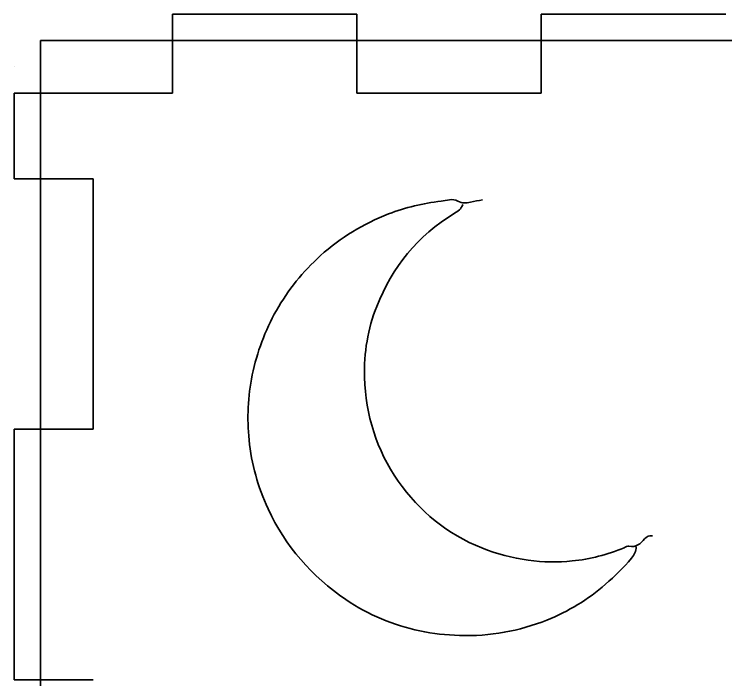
# Model space of a CAD drawing. Header units: inches. Extents: x 5 to 205, y -289 to -24.
# Drawn here: x 73 to 100, y -49.53 to -24.28 of the extents above; entities that cross this region are included whole.
import ezdxf

# ---------------------------------------------------------------- set-up
doc = ezdxf.new("R2010")
doc.units = ezdxf.units.IN
doc.header["$MEASUREMENT"] = 0
doc.layers.add('Capa 1', color=7, linetype='Continuous')

# ---------------------------------------------------------------- blocks, each defined once
blk = doc.blocks.new('block 2')
at = {"layer": 'Capa 1', "color": 250, "lineweight": 35, "true_color": 0x201815}
for points in [[(79.001, -24.283), (86.001, -24.283)], [(79.001, -27.283), (79.001, -24.283)], [(86.001, -24.283), (86.001, -27.283)], [(93.001, -24.283), (100.001, -24.283)], [(93.001, -24.283), (93.001, -27.283)], [(73, -26.283), (73, -26.283)], [(76, -27.283), (73, -27.283)], [(73, -27.283), (73, -30.523)], [(76, -27.283), (79, -27.283)], [(86.001, -27.283), (93.001, -27.283)], [(73, -30.523), (73, -30.523)], [(76, -30.523), (73, -30.523)], [(76, -40.027), (76, -30.523)], [(73, -40.027), (73, -40.027)], [(73, -40.027), (76, -40.027)], [(73, -49.531), (73, -40.027)], [(73, -49.531), (73.295, -49.531), (76, -49.531)], [(76, -49.531), (76, -49.531)]]:
    blk.add_lwpolyline(points, dxfattribs=at)
blk = doc.blocks.new('block 27')
at = {"layer": 'Capa 1', "color": 7, "lineweight": 35, "true_color": 0xffffff}
for points, knots in [([(90.772, -31.328), (90.619, -31.355), (90.466, -31.377), (90.315, -31.41), (90.149, -31.445), (90.003, -31.469), (89.829, -31.372), (89.64, -31.266), (89.402, -31.343), (89.196, -31.371), (88.516, -31.464), (87.849, -31.608), (87.204, -31.861), (86.247, -32.236), (85.382, -32.749), (84.621, -33.442), (83.955, -34.049), (83.396, -34.736), (82.95, -35.521), (82.514, -36.29), (82.214, -37.103), (82.035, -37.968), (81.866, -38.787), (81.829, -39.614), (81.912, -40.437), (82.003, -41.341), (82.248, -42.213), (82.631, -43.045), (83.291, -44.476), (84.293, -45.612), (85.585, -46.492), (86.439, -47.074), (87.39, -47.455), (88.396, -47.678), (88.888, -47.787), (89.395, -47.828), (89.903, -47.848), (91.05, -47.892), (92.157, -47.686), (93.215, -47.265), (94.028, -46.942), (94.774, -46.487), (95.438, -45.905), (95.788, -45.598), (96.12, -45.276), (96.423, -44.922), (96.537, -44.789), (96.596, -44.653), (96.601, -44.484)], [0, 0, 0, 0, 1, 1, 1, 2, 2, 2, 3, 3, 3, 4, 4, 4, 5, 5, 5, 6, 6, 6, 7, 7, 7, 8, 8, 8, 9, 9, 9, 10, 10, 10, 11, 11, 11, 12, 12, 12, 13, 13, 13, 14, 14, 14, 15, 15, 15, 16, 16, 16, 16]), ([(90.017, -31.5), (89.967, -31.667), (89.837, -31.759), (89.697, -31.843), (88.311, -32.678), (87.349, -33.88), (86.758, -35.367), (86.418, -36.222), (86.265, -37.134), (86.294, -38.061), (86.339, -39.492), (86.745, -40.814), (87.572, -41.992), (88.383, -43.146), (89.433, -44.004), (90.748, -44.532), (91.317, -44.76), (91.899, -44.912), (92.508, -44.995), (93.067, -45.072), (93.624, -45.075), (94.177, -45.024), (94.853, -44.962), (95.511, -44.784), (96.142, -44.525), (96.203, -44.5), (96.27, -44.453), (96.326, -44.466), (96.603, -44.532), (96.763, -44.365), (96.921, -44.187), (97.001, -44.097), (97.096, -44.051), (97.219, -44.073)], [0, 0, 0, 0, 1, 1, 1, 2, 2, 2, 3, 3, 3, 4, 4, 4, 5, 5, 5, 6, 6, 6, 7, 7, 7, 8, 8, 8, 9, 9, 9, 10, 10, 10, 11, 11, 11, 11])]:
    blk.add_open_spline(points, degree=3, knots=knots, dxfattribs=at)

msp = doc.modelspace()

# ---------------------------------------------------------------- linework, layer by layer
at = {"layer": 'Capa 1', "color": 250, "lineweight": 35, "true_color": 0x201815}
for points in [[(133, -83.283), (74, -83.283), (74, -25.283), (133, -25.283), (133, -83.283)], [(73, -30.523), (74, -30.523)]]:
    msp.add_lwpolyline(points, dxfattribs=at)

# ---------------------------------------------------------------- block references
at = {"layer": 'Capa 1'}
for name in ['block 2', 'block 27']:
    msp.add_blockref(name, (0, 0), dxfattribs=at)

doc.saveas('drawing.dxf')
